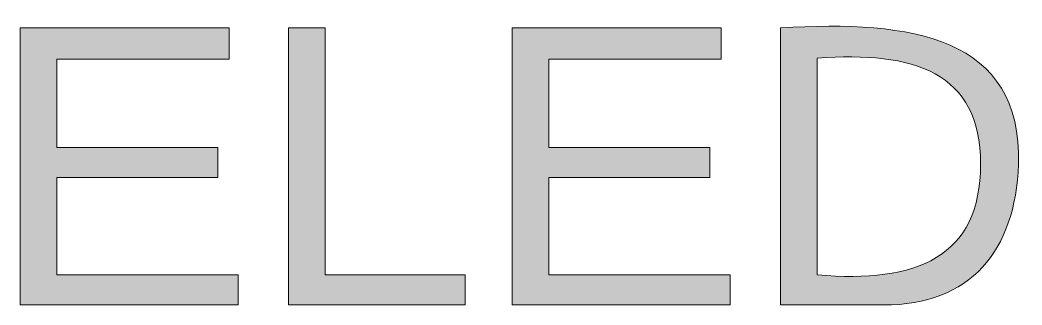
# Model space of a CAD drawing. Extents: x 3 to 1760, y 20 to 1040.
# Drawn here: x 1721.41 to 1760.13, y 663.63 to 674.65 of the extents above; entities that cross this region are included whole.
import ezdxf

# ---------------------------------------------------------------- set-up
doc = ezdxf.new("R2010")
doc.units = 0
doc.header["$MEASUREMENT"] = 0
doc.layers.add('Layer 1', color=7, linetype='Continuous', lineweight=0)

# ---------------------------------------------------------------- blocks, each defined once
blk = doc.blocks.new('Block_211')
at = {"layer": 'Layer 1', "true_color": 0x282c33, "transparency": 33554687}
h = blk.add_hatch(color=250, dxfattribs=at)
h.dxf.hatch_style = 2
edge = h.paths.add_edge_path()
edge.add_spline(control_points=[(1750.796, 674.345), (1755.895, 674.648), (1760.13, 673.999), (1760, 669.073), (1759.87, 665.703), (1758.142, 663.629), (1754.772, 663.629), (1754.772, 663.629), (1750.796, 663.629), (1750.796, 663.629), (1750.796, 663.629), (1750.796, 674.345), (1750.796, 674.345)], knot_values=[0, 0, 0, 0, 1, 1, 1, 2, 2, 2, 3, 3, 3, 4, 4, 4, 4], degree=3, periodic=0)
edge = h.paths.add_edge_path()
edge.add_spline(control_points=[(1752.222, 664.796), (1756.068, 664.45), (1758.531, 665.487), (1758.531, 669.073), (1758.531, 672.66), (1755.938, 673.438), (1752.222, 673.178), (1752.222, 673.178), (1752.222, 664.796), (1752.222, 664.796)], knot_values=[0, 0, 0, 0, 1, 1, 1, 2, 2, 2, 3, 3, 3, 3], degree=3, periodic=0)
edge.add_line((1752.222, 664.796), (1752.222, 664.796))
h = blk.add_hatch(color=250, dxfattribs=at)
h.dxf.hatch_style = 2
edge = h.paths.add_edge_path()
edge.add_spline(control_points=[(1721.414, 663.629), (1721.414, 663.629), (1721.414, 674.345), (1721.414, 674.345), (1721.414, 674.345), (1729.494, 674.345), (1729.494, 674.345), (1729.494, 674.345), (1729.494, 673.135), (1729.494, 673.135), (1729.494, 673.135), (1722.84, 673.135), (1722.84, 673.135), (1722.84, 673.135), (1722.84, 669.722), (1722.84, 669.722), (1722.84, 669.722), (1729.062, 669.722), (1729.062, 669.722), (1729.062, 669.722), (1729.062, 668.555), (1729.062, 668.555), (1729.062, 668.555), (1722.84, 668.555), (1722.84, 668.555), (1722.84, 668.555), (1722.84, 664.796), (1722.84, 664.796), (1722.84, 664.796), (1729.84, 664.796), (1729.84, 664.796), (1729.84, 664.796), (1729.84, 663.629), (1729.84, 663.629), (1729.84, 663.629), (1721.414, 663.629), (1721.414, 663.629)], knot_values=[0, 0, 0, 0, 1, 1, 1, 2, 2, 2, 3, 3, 3, 4, 4, 4, 5, 5, 5, 6, 6, 6, 7, 7, 7, 8, 8, 8, 9, 9, 9, 10, 10, 10, 11, 11, 11, 12, 12, 12, 12], degree=3, periodic=0)
edge.add_line((1721.414, 663.629), (1721.414, 663.629))
h = blk.add_hatch(color=250, dxfattribs=at)
h.dxf.hatch_style = 2
edge = h.paths.add_edge_path()
edge.add_spline(control_points=[(1731.784, 663.629), (1731.784, 663.629), (1731.784, 674.345), (1731.784, 674.345), (1731.784, 674.345), (1733.21, 674.345), (1733.21, 674.345), (1733.21, 674.345), (1733.21, 664.796), (1733.21, 664.796), (1733.21, 664.796), (1738.611, 664.796), (1738.611, 664.796), (1738.611, 664.796), (1738.611, 663.629), (1738.611, 663.629), (1738.611, 663.629), (1731.784, 663.629), (1731.784, 663.629)], knot_values=[0, 0, 0, 0, 1, 1, 1, 2, 2, 2, 3, 3, 3, 4, 4, 4, 5, 5, 5, 6, 6, 6, 6], degree=3, periodic=0)
edge.add_line((1731.784, 663.629), (1731.784, 663.629))
h = blk.add_hatch(color=250, dxfattribs=at)
h.dxf.hatch_style = 2
edge = h.paths.add_edge_path()
edge.add_spline(control_points=[(1740.426, 663.629), (1740.426, 663.629), (1740.426, 674.345), (1740.426, 674.345), (1740.426, 674.345), (1748.506, 674.345), (1748.506, 674.345), (1748.506, 674.345), (1748.506, 673.135), (1748.506, 673.135), (1748.506, 673.135), (1741.852, 673.135), (1741.852, 673.135), (1741.852, 673.135), (1741.852, 669.722), (1741.852, 669.722), (1741.852, 669.722), (1748.074, 669.722), (1748.074, 669.722), (1748.074, 669.722), (1748.074, 668.555), (1748.074, 668.555), (1748.074, 668.555), (1741.852, 668.555), (1741.852, 668.555), (1741.852, 668.555), (1741.852, 664.796), (1741.852, 664.796), (1741.852, 664.796), (1748.852, 664.796), (1748.852, 664.796), (1748.852, 664.796), (1748.852, 663.629), (1748.852, 663.629), (1748.852, 663.629), (1740.426, 663.629), (1740.426, 663.629)], knot_values=[0, 0, 0, 0, 1, 1, 1, 2, 2, 2, 3, 3, 3, 4, 4, 4, 5, 5, 5, 6, 6, 6, 7, 7, 7, 8, 8, 8, 9, 9, 9, 10, 10, 10, 11, 11, 11, 12, 12, 12, 12], degree=3, periodic=0)
edge.add_line((1740.426, 663.629), (1740.426, 663.629))
at = {"layer": 'Layer 1'}
for points, knots in [([(1750.796, 674.345), (1755.895, 674.648), (1760.13, 673.999), (1760, 669.073), (1759.87, 665.703), (1758.142, 663.629), (1754.772, 663.629), (1754.772, 663.629), (1750.796, 663.629), (1750.796, 663.629), (1750.796, 663.629), (1750.796, 674.345), (1750.796, 674.345)], [0, 0, 0, 0, 1, 1, 1, 2, 2, 2, 3, 3, 3, 4, 4, 4, 4]), ([(1721.414, 663.629), (1721.414, 663.629), (1721.414, 674.345), (1721.414, 674.345), (1721.414, 674.345), (1729.494, 674.345), (1729.494, 674.345), (1729.494, 674.345), (1729.494, 673.135), (1729.494, 673.135), (1729.494, 673.135), (1722.84, 673.135), (1722.84, 673.135), (1722.84, 673.135), (1722.84, 669.722), (1722.84, 669.722), (1722.84, 669.722), (1729.062, 669.722), (1729.062, 669.722), (1729.062, 669.722), (1729.062, 668.555), (1729.062, 668.555), (1729.062, 668.555), (1722.84, 668.555), (1722.84, 668.555), (1722.84, 668.555), (1722.84, 664.796), (1722.84, 664.796), (1722.84, 664.796), (1729.84, 664.796), (1729.84, 664.796), (1729.84, 664.796), (1729.84, 663.629), (1729.84, 663.629), (1729.84, 663.629), (1721.414, 663.629), (1721.414, 663.629)], [0, 0, 0, 0, 1, 1, 1, 2, 2, 2, 3, 3, 3, 4, 4, 4, 5, 5, 5, 6, 6, 6, 7, 7, 7, 8, 8, 8, 9, 9, 9, 10, 10, 10, 11, 11, 11, 12, 12, 12, 12]), ([(1731.784, 663.629), (1731.784, 663.629), (1731.784, 674.345), (1731.784, 674.345), (1731.784, 674.345), (1733.21, 674.345), (1733.21, 674.345), (1733.21, 674.345), (1733.21, 664.796), (1733.21, 664.796), (1733.21, 664.796), (1738.611, 664.796), (1738.611, 664.796), (1738.611, 664.796), (1738.611, 663.629), (1738.611, 663.629), (1738.611, 663.629), (1731.784, 663.629), (1731.784, 663.629)], [0, 0, 0, 0, 1, 1, 1, 2, 2, 2, 3, 3, 3, 4, 4, 4, 5, 5, 5, 6, 6, 6, 6]), ([(1740.426, 663.629), (1740.426, 663.629), (1740.426, 674.345), (1740.426, 674.345), (1740.426, 674.345), (1748.506, 674.345), (1748.506, 674.345), (1748.506, 674.345), (1748.506, 673.135), (1748.506, 673.135), (1748.506, 673.135), (1741.852, 673.135), (1741.852, 673.135), (1741.852, 673.135), (1741.852, 669.722), (1741.852, 669.722), (1741.852, 669.722), (1748.074, 669.722), (1748.074, 669.722), (1748.074, 669.722), (1748.074, 668.555), (1748.074, 668.555), (1748.074, 668.555), (1741.852, 668.555), (1741.852, 668.555), (1741.852, 668.555), (1741.852, 664.796), (1741.852, 664.796), (1741.852, 664.796), (1748.852, 664.796), (1748.852, 664.796), (1748.852, 664.796), (1748.852, 663.629), (1748.852, 663.629), (1748.852, 663.629), (1740.426, 663.629), (1740.426, 663.629)], [0, 0, 0, 0, 1, 1, 1, 2, 2, 2, 3, 3, 3, 4, 4, 4, 5, 5, 5, 6, 6, 6, 7, 7, 7, 8, 8, 8, 9, 9, 9, 10, 10, 10, 11, 11, 11, 12, 12, 12, 12]), ([(1752.222, 664.796), (1756.068, 664.45), (1758.531, 665.487), (1758.531, 669.073), (1758.531, 672.66), (1755.938, 673.438), (1752.222, 673.178), (1752.222, 673.178), (1752.222, 664.796), (1752.222, 664.796)], [0, 0, 0, 0, 1, 1, 1, 2, 2, 2, 3, 3, 3, 3])]:
    blk.add_open_spline(points, degree=3, knots=knots, dxfattribs=at)
blk = doc.blocks.new('Block_210')
at = {"layer": 'Layer 1'}
blk.add_blockref('Block_211', (0, 0), dxfattribs=at)
blk = doc.blocks.new('Block_205')
at = {"layer": 'Layer 1'}
blk.add_blockref('Block_210', (0, 0), dxfattribs=at)
blk = doc.blocks.new('Block_0')
at = {"layer": 'Layer 1'}
blk.add_blockref('Block_205', (0, 0), dxfattribs=at)

msp = doc.modelspace()

# ---------------------------------------------------------------- block references
at = {"layer": 'Layer 1'}
msp.add_blockref('Block_0', (0, 0), dxfattribs=at)

doc.saveas('drawing.dxf')
